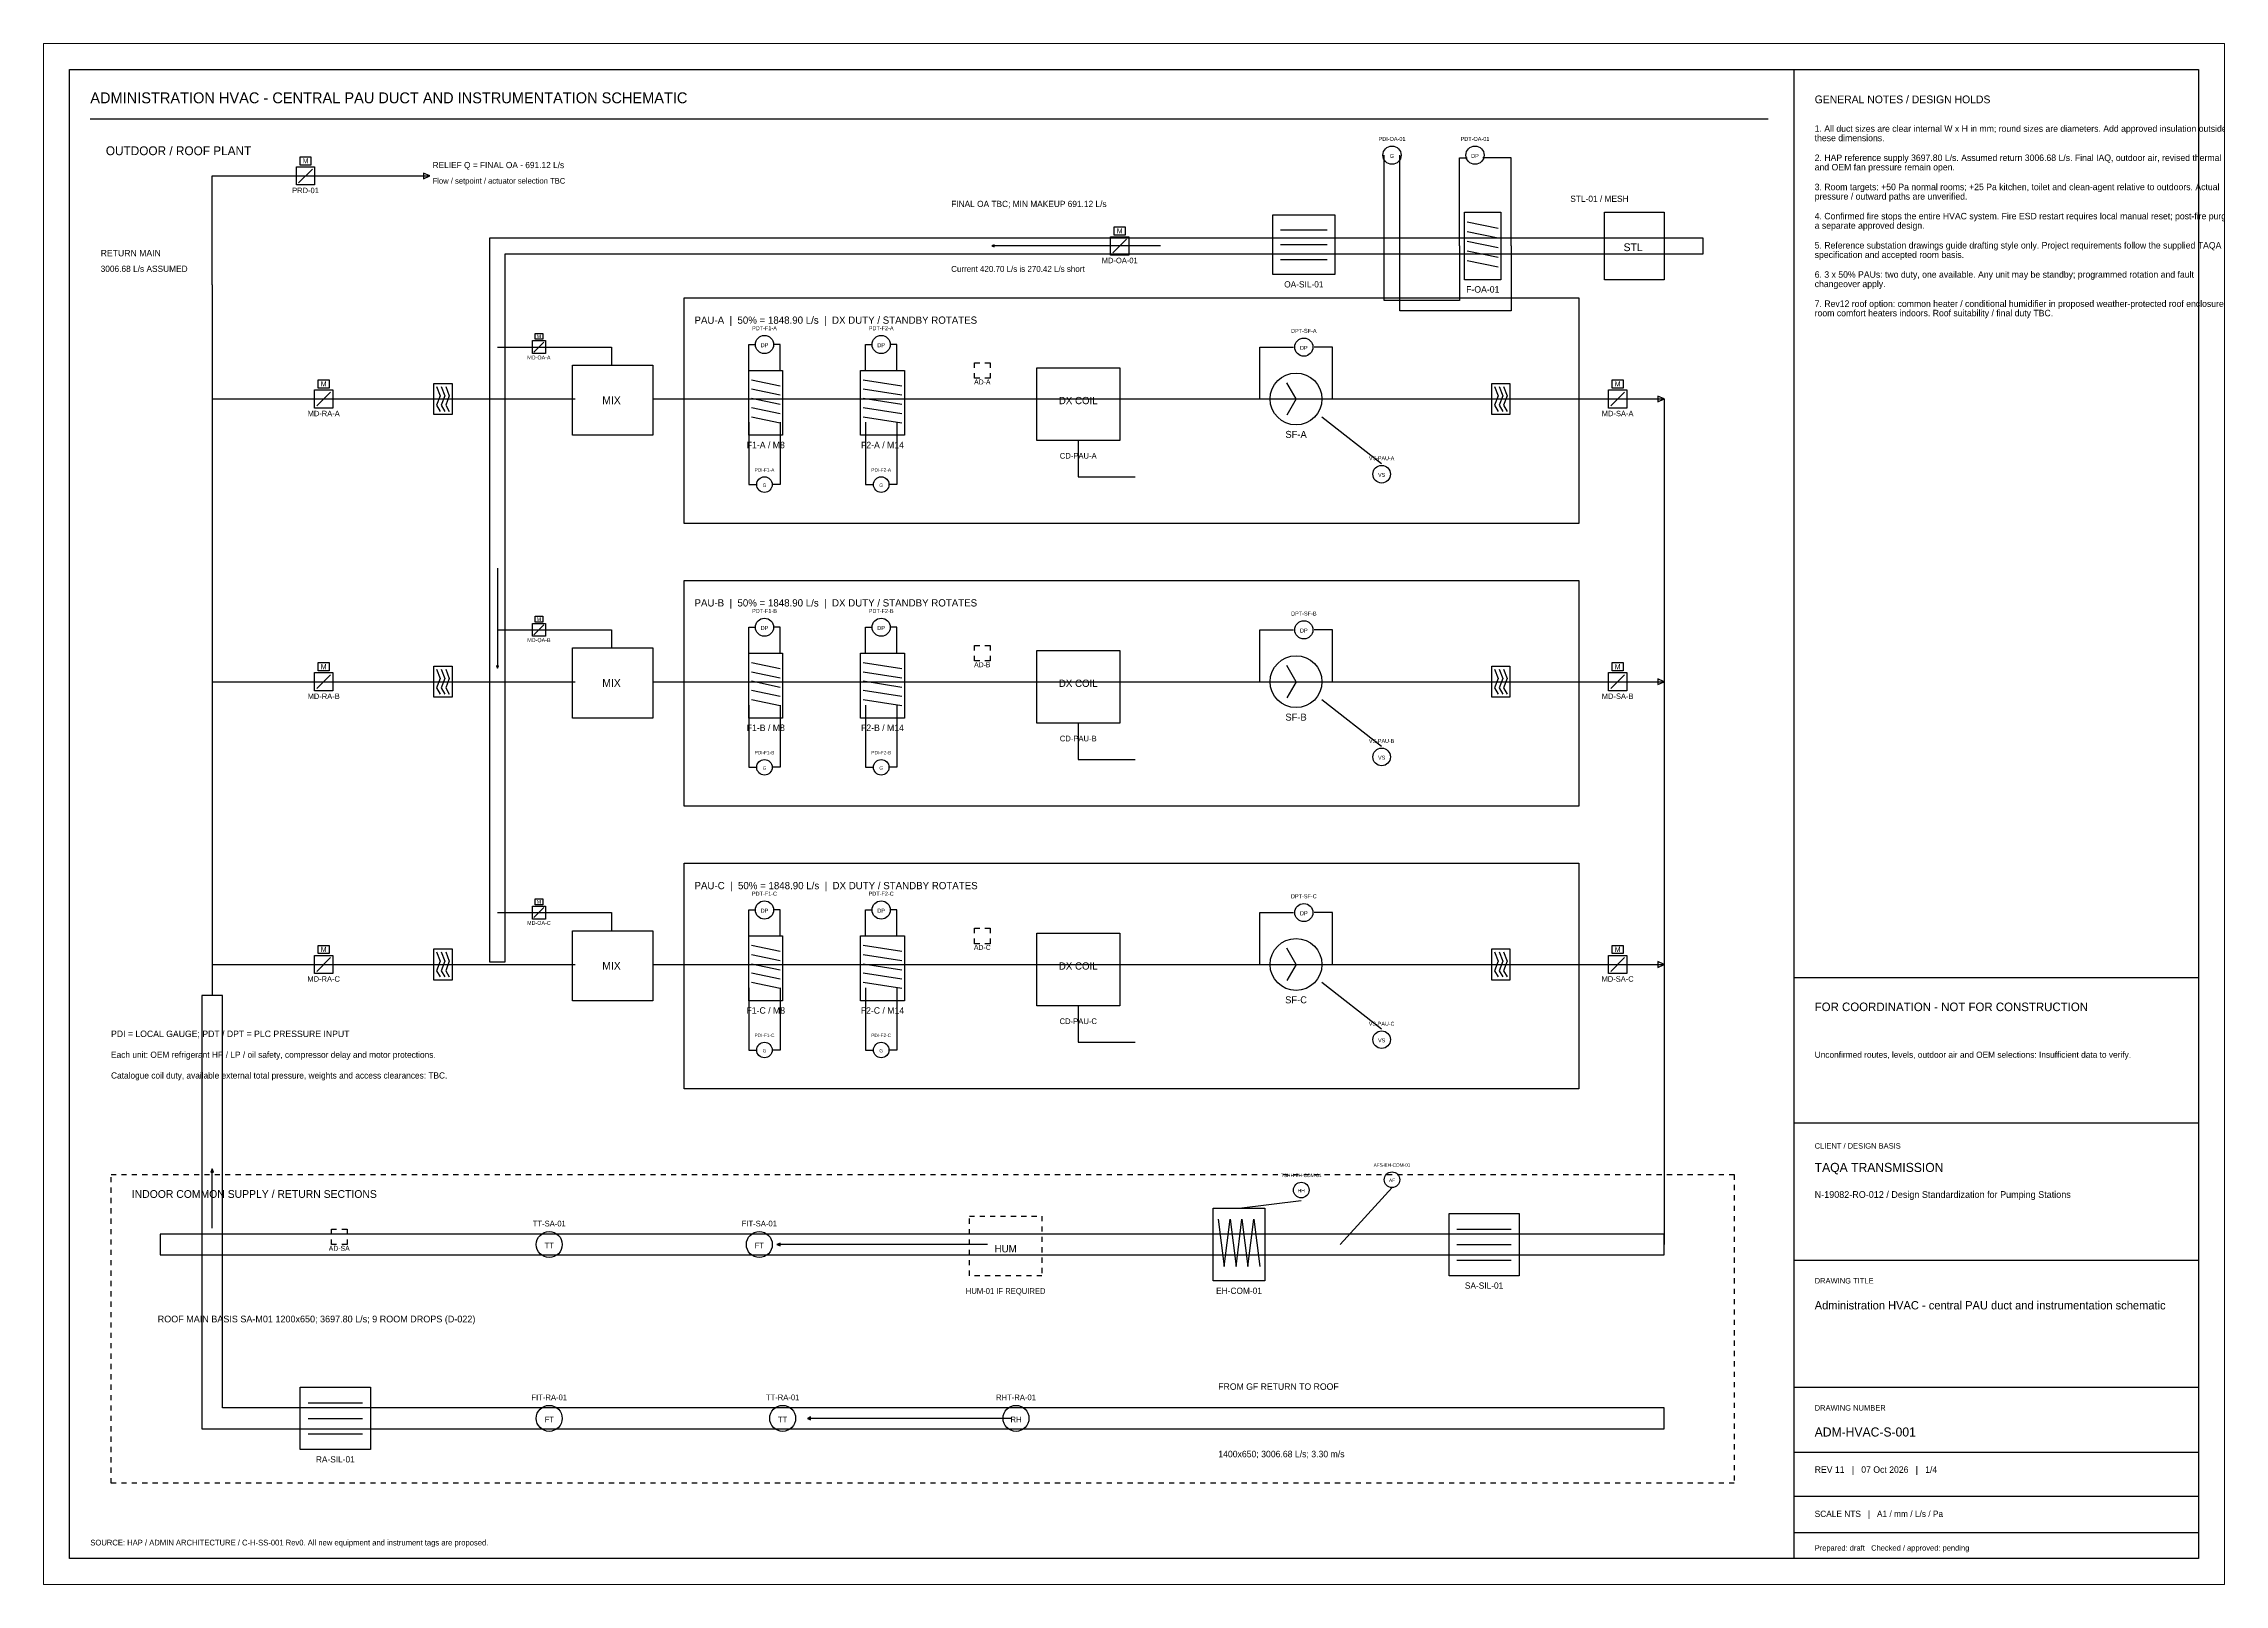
# Paper-space layout 'S01_A1' of a CAD drawing. Header units: millimetres. Extents: x 0 to 841, y 0 to 594.
# The model-space entities are those that its viewports show. They can reach past a viewport. Long polylines and large blocks are cut down to what shows.
import ezdxf
from ezdxf.enums import TextEntityAlignment as Align

# ---------------------------------------------------------------- set-up
doc = ezdxf.new("R2010")
doc.units = ezdxf.units.MM
doc.linetypes.add('DASHED', pattern=[4, 2, -2])
for name, color, linetype, lineweight, true_color in [('M-DIM', 8, 'CONTINUOUS', 25, 0x5a5d63), ('M-EA', 30, 'CONTINUOUS', 25, 0xb14b15), ('M-INK', 7, 'CONTINUOUS', 25, 0x171c25), ('M-INST', 6, 'CONTINUOUS', 25, 0x764070), ('M-OA', 4, 'CONTINUOUS', 25, 0x597d96), ('M-PENDING', 1, 'CONTINUOUS', 25, 0xa23a34), ('M-RA', 3, 'CONTINUOUS', 25, 0x1567bd), ('M-RL', 6, 'CONTINUOUS', 25, 0x765196), ('M-SA', 5, 'CONTINUOUS', 25, 0x239321)]:
    doc.layers.add(name, color=color, linetype=linetype, lineweight=lineweight, true_color=true_color)
doc.layers.add('VIEWPORT', color=8, linetype='Continuous', plot=False)

msp = doc.modelspace()

# ---------------------------------------------------------------- linework, layer by layer
at = {"layer": 'M-DIM'}
for p, q in [((399, 441), (399, 427)), ((399, 427), (421, 427)), ((399, 332), (399, 318)), ((399, 318), (421, 318)), ((399, 223), (399, 209)), ((399, 209), (421, 209))]:
    msp.add_line(p, q, dxfattribs=at)
at = {"layer": 'M-DIM', "linetype": 'DASHED'}
msp.add_lwpolyline([(26, 158), (652, 158), (652, 39), (26, 39)], close=True, dxfattribs=at)
at = {"layer": 'M-EA'}
for p, q in [((453, 140.8), (455.29, 122.6)), ((455.29, 122.6), (457.57, 140.8)), ((457.57, 140.8), (459.86, 122.6)), ((459.86, 122.6), (462.14, 140.8)), ((462.14, 140.8), (464.43, 122.6)), ((464.43, 122.6), (466.71, 140.8)), ((466.71, 140.8), (469, 122.6))]:
    msp.add_line(p, q, dxfattribs=at)
at = {"layer": 'M-INK'}
for p, q in [((675, 584), (675, 10)), ((18, 565), (665, 565)), ((273, 464.43), (284, 462.11)), ((316, 464.43), (331, 462.11)), ((273, 460.86), (284, 458.54)), ((273, 457.29), (284, 454.96)), ((316, 460.86), (331, 458.54)), ((316, 457.29), (331, 454.96)), ((273, 453.71), (284, 451.39)), ((273, 450.14), (284, 447.82)), ((316, 453.71), (331, 451.39)), ((316, 450.14), (331, 447.82)), ((273, 355.43), (284, 353.11)), ((316, 355.43), (331, 353.11)), ((273, 351.86), (284, 349.54)), ((273, 348.29), (284, 345.96)), ((316, 351.86), (331, 349.54)), ((316, 348.29), (331, 345.96)), ((273, 344.71), (284, 342.39)), ((273, 341.14), (284, 338.82)), ((316, 344.71), (331, 342.39)), ((316, 341.14), (331, 338.82)), ((273, 246.43), (284, 244.11)), ((316, 246.43), (331, 244.11)), ((273, 242.86), (284, 240.54)), ((273, 239.29), (284, 236.96)), ((273, 235.71), (284, 233.39)), ((316, 242.86), (331, 240.54)), ((316, 239.29), (331, 236.96)), ((316, 235.71), (331, 233.39)), ((273, 232.14), (284, 229.82)), ((316, 232.14), (331, 229.82)), ((675, 234), (831, 234)), ((675, 178), (831, 178)), ((675, 125), (831, 125)), ((675, 76), (831, 76)), ((675, 51), (831, 51)), ((675, 34), (831, 34)), ((675, 20), (831, 20))]:
    msp.add_line(p, q, dxfattribs=at)
for points in [[(10, 584), (831, 584), (831, 10), (10, 10)], [(247, 496), (592, 496), (592, 409), (247, 409)], [(272, 468), (285, 468), (285, 443), (272, 443)], [(315, 468), (332, 468), (332, 443), (315, 443)], [(247, 387), (592, 387), (592, 300), (247, 300)], [(272, 359), (285, 359), (285, 334), (272, 334)], [(315, 359), (332, 359), (332, 334), (315, 334)], [(247, 278), (592, 278), (592, 191), (247, 191)], [(272, 250), (285, 250), (285, 225), (272, 225)], [(315, 250), (332, 250), (332, 225), (315, 225)]]:
    msp.add_lwpolyline(points, close=True, dxfattribs=at)
at = {"layer": 'M-INK', "linetype": 'DASHED'}
for points in [[(359, 471), (365, 471), (365, 465), (359, 465)], [(359, 362), (365, 362), (365, 356), (359, 356)], [(359, 253), (365, 253), (365, 247), (359, 247)], [(111, 137), (117, 137), (117, 131), (111, 131)]]:
    msp.add_lwpolyline(points, close=True, dxfattribs=at)
at = {"layer": 'M-INST'}
for p, q in [((517, 495), (517, 551)), ((523, 491), (523, 551)), ((546, 516), (546, 550)), ((546, 550), (549, 550)), ((566, 550), (555, 550)), ((566, 516), (566, 550)), ((546, 516), (546, 495)), ((566, 516), (566, 491)), ((546, 495), (517, 495)), ((566, 491), (523, 491)), ((272, 468), (272, 478)), ((272, 478), (274.5, 478)), ((284, 478), (281.5, 478)), ((284, 468), (284, 478)), ((317, 468), (317, 478)), ((317, 478), (319.5, 478)), ((329, 478), (326.5, 478)), ((329, 468), (329, 478)), ((469, 457), (469, 477)), ((469, 477), (482, 477)), ((497, 477), (490, 477)), ((497, 457), (497, 477)), ((272, 448), (272, 424)), ((284, 448), (284, 424)), ((317, 448), (317, 424)), ((329, 448), (329, 424)), ((516, 432), (493, 450)), ((272, 424), (275, 424)), ((284, 424), (281, 424)), ((317, 424), (320, 424)), ((329, 424), (326, 424)), ((272, 359), (272, 369)), ((272, 369), (274.5, 369)), ((284, 369), (281.5, 369)), ((284, 359), (284, 369)), ((317, 359), (317, 369)), ((317, 369), (319.5, 369)), ((329, 369), (326.5, 369)), ((329, 359), (329, 369)), ((469, 348), (469, 368)), ((469, 368), (482, 368)), ((497, 368), (490, 368)), ((497, 348), (497, 368)), ((272, 339), (272, 315)), ((284, 339), (284, 315)), ((317, 339), (317, 315)), ((329, 339), (329, 315)), ((516, 323), (493, 341)), ((272, 315), (275, 315)), ((284, 315), (281, 315)), ((317, 315), (320, 315)), ((329, 315), (326, 315)), ((272, 250), (272, 260)), ((272, 260), (274.5, 260)), ((284, 260), (281.5, 260)), ((284, 250), (284, 260)), ((317, 250), (317, 260)), ((317, 260), (319.5, 260)), ((329, 260), (326.5, 260)), ((329, 250), (329, 260)), ((469, 239), (469, 259)), ((469, 259), (482, 259)), ((497, 259), (490, 259)), ((497, 239), (497, 259)), ((272, 230), (272, 206)), ((284, 230), (284, 206)), ((317, 230), (317, 206)), ((329, 230), (329, 206)), ((516, 214), (493, 232)), ((272, 206), (275, 206)), ((284, 206), (281, 206)), ((317, 206), (320, 206)), ((329, 206), (326, 206)), ((500, 131), (520, 153)), ((461, 145), (485, 148))]:
    msp.add_line(p, q, dxfattribs=at)
for centre, radius in [((520, 551), 3.5), ((552, 551), 3.5), ((278, 478), 3.5), ((323, 478), 3.5), ((486, 477), 3.5), ((516, 428), 3.4), ((278, 424), 3), ((323, 424), 3), ((278, 369), 3.5), ((323, 369), 3.5), ((486, 368), 3.5), ((516, 319), 3.4), ((278, 315), 3), ((323, 315), 3), ((278, 260), 3.5), ((323, 260), 3.5), ((486, 259), 3.5), ((516, 210), 3.4), ((278, 206), 3), ((323, 206), 3), ((485, 152), 3), ((520, 156), 3), ((195, 131), 5), ((276, 131), 5), ((195, 64), 5), ((285, 64), 5), ((375, 64), 5)]:
    msp.add_circle(centre, radius, dxfattribs=at)
at = {"layer": 'M-OA'}
for p, q in [((477, 522.25), (495, 522.25)), ((549, 525.29), (561, 522.87)), ((549, 521.57), (561, 519.16)), ((430.75, 516), (365.65, 516)), ((412.34, 513.34), (417.66, 518.66)), ((477, 516.5), (495, 516.5)), ((549, 517.86), (561, 515.44)), ((549, 514.14), (561, 511.73)), ((477, 510.75), (495, 510.75)), ((549, 510.43), (561, 508.01)), ((175, 477), (219, 477)), ((189.1, 475.1), (192.9, 478.9)), ((219, 477), (219, 470)), ((175, 391.8), (175, 353.16)), ((175, 368), (219, 368)), ((189.1, 366.1), (192.9, 369.9)), ((219, 368), (219, 361)), ((189.1, 257.1), (192.9, 260.9)), ((175, 259), (219, 259)), ((219, 259), (219, 252))]:
    msp.add_line(p, q, dxfattribs=at)
for points in [[(412.9, 523.35), (417.1, 523.35), (417.1, 520.2), (412.9, 520.2)], [(474, 528), (498, 528), (498, 505), (474, 505)], [(548, 529), (562, 529), (562, 503), (548, 503)], [(602, 529), (625, 529), (625, 503), (602, 503)], [(640, 519), (172, 519), (172, 240), (178, 240), (178, 513), (640, 513)], [(365.65, 516), (366.55, 515.6), (366.55, 516.4)], [(411.5, 519.5), (418.5, 519.5), (418.5, 512.5), (411.5, 512.5)], [(188.5, 479.5), (193.5, 479.5), (193.5, 474.5), (188.5, 474.5)], [(189.5, 482.25), (192.5, 482.25), (192.5, 480), (189.5, 480)], [(204, 470), (235, 470), (235, 443), (204, 443)], [(188.5, 370.5), (193.5, 370.5), (193.5, 365.5), (188.5, 365.5)], [(189.5, 373.25), (192.5, 373.25), (192.5, 371), (189.5, 371)], [(175, 353.16), (175.41, 354.06), (174.59, 354.06)], [(204, 361), (235, 361), (235, 334), (204, 334)], [(188.5, 261.5), (193.5, 261.5), (193.5, 256.5), (188.5, 256.5)], [(189.5, 264.25), (192.5, 264.25), (192.5, 262), (189.5, 262)], [(204, 252), (235, 252), (235, 225), (204, 225)]]:
    msp.add_lwpolyline(points, close=True, dxfattribs=at)
at = {"layer": 'M-RA'}
for p, q in [((65, 501), (65, 227)), ((65, 457), (205, 457)), ((105.34, 454.34), (110.66, 459.66)), ((151.55, 461.8), (152.95, 458.2)), ((152.95, 458.2), (151.55, 454.6)), ((151.55, 454.6), (152.95, 452.2)), ((153.3, 461.8), (154.7, 458.2)), ((154.7, 458.2), (153.3, 454.6)), ((153.3, 454.6), (154.7, 452.2)), ((155.05, 461.8), (156.45, 458.2)), ((156.45, 458.2), (155.05, 454.6)), ((155.05, 454.6), (156.45, 452.2)), ((65, 348), (205, 348)), ((105.34, 345.34), (110.66, 350.66)), ((151.55, 352.8), (152.95, 349.2)), ((152.95, 349.2), (151.55, 345.6)), ((151.55, 345.6), (152.95, 343.2)), ((153.3, 352.8), (154.7, 349.2)), ((154.7, 349.2), (153.3, 345.6)), ((153.3, 345.6), (154.7, 343.2)), ((155.05, 352.8), (156.45, 349.2)), ((156.45, 349.2), (155.05, 345.6)), ((155.05, 345.6), (156.45, 343.2)), ((65, 239), (205, 239)), ((105.34, 236.34), (110.66, 241.66)), ((151.55, 243.8), (152.95, 240.2)), ((152.95, 240.2), (151.55, 236.6)), ((151.55, 236.6), (152.95, 234.2)), ((153.3, 243.8), (154.7, 240.2)), ((154.7, 240.2), (153.3, 236.6)), ((153.3, 236.6), (154.7, 234.2)), ((155.05, 243.8), (156.45, 240.2)), ((156.45, 240.2), (155.05, 236.6)), ((155.05, 236.6), (156.45, 234.2)), ((65, 137.35), (65, 160.17)), ((102, 70), (123, 70)), ((102, 64), (123, 64)), ((373, 64), (294.6, 64)), ((102, 58), (123, 58))]:
    msp.add_line(p, q, dxfattribs=at)
for points in [[(105.9, 464.35), (110.1, 464.35), (110.1, 461.2), (105.9, 461.2)], [(150.5, 463), (157.5, 463), (157.5, 451), (150.5, 451)], [(104.5, 460.5), (111.5, 460.5), (111.5, 453.5), (104.5, 453.5)], [(105.9, 355.35), (110.1, 355.35), (110.1, 352.2), (105.9, 352.2)], [(150.5, 354), (157.5, 354), (157.5, 342), (150.5, 342)], [(104.5, 351.5), (111.5, 351.5), (111.5, 344.5), (104.5, 344.5)], [(105.9, 246.35), (110.1, 246.35), (110.1, 243.2), (105.9, 243.2)], [(150.5, 245), (157.5, 245), (157.5, 233), (150.5, 233)], [(104.5, 242.5), (111.5, 242.5), (111.5, 235.5), (104.5, 235.5)], [(625, 68), (69, 68), (69, 227), (61, 227), (61, 60), (625, 60)], [(65, 160.17), (64.46, 158.97), (65.54, 158.97)], [(99, 76), (126, 76), (126, 52), (99, 52)], [(294.6, 64), (295.8, 63.46), (295.8, 64.54)]]:
    msp.add_lwpolyline(points, close=True, dxfattribs=at)
at = {"layer": 'M-RL'}
for p, q in [((65, 501), (65, 543)), ((65, 543), (140, 543)), ((98.34, 540.34), (103.66, 545.66)), ((115, 543), (149, 543))]:
    msp.add_line(p, q, dxfattribs=at)
for points in [[(98.9, 550.35), (103.1, 550.35), (103.1, 547.2), (98.9, 547.2)], [(97.5, 546.5), (104.5, 546.5), (104.5, 539.5), (97.5, 539.5)], [(149, 543), (146.5, 544.12), (146.5, 541.88)]]:
    msp.add_lwpolyline(points, close=True, dxfattribs=at)
at = {"layer": 'M-SA'}
for p, q in [((483, 457), (479.4, 463.24)), ((235, 457), (625, 457)), ((483, 457), (479.4, 450.76)), ((483, 457), (490.2, 457)), ((559.55, 461.8), (560.95, 458.2)), ((560.95, 458.2), (559.55, 454.6)), ((559.55, 454.6), (560.95, 452.2)), ((561.3, 461.8), (562.7, 458.2)), ((562.7, 458.2), (561.3, 454.6)), ((561.3, 454.6), (562.7, 452.2)), ((563.05, 461.8), (564.45, 458.2)), ((564.45, 458.2), (563.05, 454.6)), ((563.05, 454.6), (564.45, 452.2)), ((604.34, 454.34), (609.66, 459.66)), ((625, 457), (625, 239)), ((483, 348), (479.4, 354.24)), ((235, 348), (625, 348)), ((483, 348), (479.4, 341.76)), ((483, 348), (490.2, 348)), ((559.55, 352.8), (560.95, 349.2)), ((560.95, 349.2), (559.55, 345.6)), ((559.55, 345.6), (560.95, 343.2)), ((561.3, 352.8), (562.7, 349.2)), ((562.7, 349.2), (561.3, 345.6)), ((561.3, 345.6), (562.7, 343.2)), ((563.05, 352.8), (564.45, 349.2)), ((564.45, 349.2), (563.05, 345.6)), ((563.05, 345.6), (564.45, 343.2)), ((604.34, 345.34), (609.66, 350.66)), ((483, 239), (479.4, 245.24)), ((235, 239), (625, 239)), ((483, 239), (479.4, 232.76)), ((483, 239), (490.2, 239)), ((559.55, 243.8), (560.95, 240.2)), ((560.95, 240.2), (559.55, 236.6)), ((559.55, 236.6), (560.95, 234.2)), ((561.3, 243.8), (562.7, 240.2)), ((562.7, 240.2), (561.3, 236.6)), ((561.3, 236.6), (562.7, 234.2)), ((563.05, 243.8), (564.45, 240.2)), ((564.45, 240.2), (563.05, 236.6)), ((563.05, 236.6), (564.45, 234.2)), ((604.34, 236.34), (609.66, 241.66)), ((625, 239), (625, 131)), ((545, 137), (566, 137)), ((364, 131), (282.8, 131)), ((545, 131), (566, 131)), ((545, 125), (566, 125))]:
    msp.add_line(p, q, dxfattribs=at)
for points in [[(383, 469), (415, 469), (415, 441), (383, 441)], [(558.5, 463), (565.5, 463), (565.5, 451), (558.5, 451)], [(604.9, 464.35), (609.1, 464.35), (609.1, 461.2), (604.9, 461.2)], [(603.5, 460.5), (610.5, 460.5), (610.5, 453.5), (603.5, 453.5)], [(625, 457), (622.5, 458.12), (622.5, 455.88)], [(383, 360), (415, 360), (415, 332), (383, 332)], [(558.5, 354), (565.5, 354), (565.5, 342), (558.5, 342)], [(604.9, 355.35), (609.1, 355.35), (609.1, 352.2), (604.9, 352.2)], [(603.5, 351.5), (610.5, 351.5), (610.5, 344.5), (603.5, 344.5)], [(625, 348), (622.5, 349.12), (622.5, 346.88)], [(383, 251), (415, 251), (415, 223), (383, 223)], [(558.5, 245), (565.5, 245), (565.5, 233), (558.5, 233)], [(604.9, 246.35), (609.1, 246.35), (609.1, 243.2), (604.9, 243.2)], [(603.5, 242.5), (610.5, 242.5), (610.5, 235.5), (603.5, 235.5)], [(625, 239), (622.5, 240.12), (622.5, 237.88)], [(451, 145), (471, 145), (471, 117), (451, 117)], [(542, 143), (569, 143), (569, 119), (542, 119)], [(625, 135), (45, 135), (45, 127), (625, 127)], [(282.8, 131), (284, 130.46), (284, 131.54)]]:
    msp.add_lwpolyline(points, close=True, dxfattribs=at)
at = {"layer": 'M-SA', "linetype": 'DASHED'}
msp.add_lwpolyline([(357, 142), (385, 142), (385, 119), (357, 119)], close=True, dxfattribs=at)
at = {"layer": 'M-SA'}
for centre in [(483, 457), (483, 348), (483, 239)]:
    msp.add_circle(centre, 10, dxfattribs=at)

# ---------------------------------------------------------------- texts
at = {"layer": 'M-DIM'}
for s, p in [('CD-PAU-A', (399, 434)), ('CD-PAU-B', (399, 325)), ('CD-PAU-C', (399, 216))]:
    msp.add_text(s, height=2.2, dxfattribs=at).set_placement(p, align=Align.CENTER)
for s, height, p in [('CLIENT / DESIGN BASIS', 2.1, (683, 168)), ('DRAWING TITLE', 2.1, (683, 116)), ('DRAWING NUMBER', 2.1, (683, 67)), ('SOURCE: HAP / ADMIN ARCHITECTURE / C-H-SS-001 Rev0. All new equipment and instrument tags are proposed.', 2.2, (18, 15)), ('Prepared: draft   Checked / approved: pending', 2.1, (683, 13))]:
    msp.add_text(s, height=height, dxfattribs=at).set_placement(p)
at = {"layer": 'M-EA'}
msp.add_text('EH-COM-01', height=2.4, dxfattribs=at).set_placement((461, 112), align=Align.CENTER)
at = {"layer": 'M-INK'}
for s, height, p in [('ADMINISTRATION HVAC - CENTRAL PAU DUCT AND INSTRUMENTATION SCHEMATIC', 4.2, (18, 571)), ('GENERAL NOTES / DESIGN HOLDS', 3, (683, 571)), ('these dimensions.', 2.5, (683, 556.38)), ('1. All duct sizes are clear internal W x H in mm; round sizes are diameters. Add approved insulation outside', 2.5, (683, 560)), ('OUTDOOR / ROOF PLANT', 3.4, (24, 551)), ('and OEM fan pressure remain open.', 2.5, (683, 545.12)), ('2. HAP reference supply 3697.80 L/s. Assumed return 3006.68 L/s. Final IAQ, outdoor air, revised thermal loads', 2.5, (683, 548.75)), ('3. Room targets: +50 Pa normal rooms; +25 Pa kitchen, toilet and clean-agent relative to outdoors. Actual', 2.5, (683, 537.5)), ('pressure / outward paths are unverified.', 2.5, (683, 533.88)), ('4. Confirmed fire stops the entire HVAC system. Fire ESD restart requires local manual reset; post-fire purge is', 2.5, (683, 526.25)), ('a separate approved design.', 2.5, (683, 522.62)), ('specification and accepted room basis.', 2.5, (683, 511.38)), ('5. Reference substation drawings guide drafting style only. Project requirements follow the supplied TAQA', 2.5, (683, 515)), ('6. 3 x 50% PAUs: two duty, one available. Any unit may be standby; programmed rotation and fault', 2.5, (683, 503.75)), ('changeover apply.', 2.5, (683, 500.12)), ('PAU-A  |  50% = 1848.90 L/s  |  DX DUTY / STANDBY ROTATES', 2.8, (251, 486)), ('7. Rev12 roof option: common heater / conditional humidifier in proposed weather-protected roof enclosure;', 2.5, (683, 492.5)), ('room comfort heaters indoors. Roof suitability / final duty TBC.', 2.5, (683, 488.88)), ('PAU-B  |  50% = 1848.90 L/s  |  DX DUTY / STANDBY ROTATES', 2.8, (251, 377)), ('PAU-C  |  50% = 1848.90 L/s  |  DX DUTY / STANDBY ROTATES', 2.8, (251, 268)), ('Each unit: OEM refrigerant HP / LP / oil safety, compressor delay and motor protections.', 2.4, (26, 203)), ('TAQA TRANSMISSION', 3.5, (683, 159)), ('INDOOR COMMON SUPPLY / RETURN SECTIONS', 3, (34, 149)), ('N-19082-RO-012 / Design Standardization for Pumping Stations', 2.6, (683, 149)), ('Administration HVAC - central PAU duct and instrumentation schematic', 3.2, (683, 106)), ('ADM-HVAC-S-001', 3.5, (683, 57)), ('REV 11   |   07 Oct 2026   |   1/4', 2.5, (683, 43)), ('SCALE NTS   |   A1 / mm / L/s / Pa', 2.4, (683, 26))]:
    msp.add_text(s, height=height, dxfattribs=at).set_placement(p)
for s, height, p in [('AD-A', 1.92, (362, 462.6)), ('F1-A / M8', 2.5, (278.5, 438)), ('F2-A / M14', 2.5, (323.5, 438)), ('AD-B', 1.92, (362, 353.6)), ('F1-B / M8', 2.5, (278.5, 329)), ('F2-B / M14', 2.5, (323.5, 329)), ('AD-C', 1.92, (362, 244.6)), ('F1-C / M8', 2.5, (278.5, 220)), ('F2-C / M14', 2.5, (323.5, 220)), ('AD-SA', 1.92, (114, 128.6))]:
    msp.add_text(s, height=height, dxfattribs=at).set_placement(p, align=Align.CENTER)
at = {"layer": 'M-INST'}
for s, height, p in [('PDI-OA-01', 1.54, (520, 556.5)), ('PDT-OA-01', 1.54, (552, 556.5)), ('G', 1.54, (520, 549.95)), ('DP', 1.54, (552, 549.95)), ('PDT-F1-A', 1.54, (278, 483.5)), ('PDT-F2-A', 1.54, (323, 483.5)), ('DPT-SF-A', 1.54, (486, 482.5)), ('DP', 1.54, (278, 476.95)), ('DP', 1.54, (323, 476.95)), ('DP', 1.54, (486, 475.95)), ('PDI-F1-A', 1.32, (278, 429)), ('PDI-F2-A', 1.32, (323, 429)), ('VS-PAU-A', 1.496, (516, 433.4)), ('G', 1.32, (278, 423.1)), ('G', 1.32, (323, 423.1)), ('VS', 1.496, (516, 426.98)), ('PDT-F1-B', 1.54, (278, 374.5)), ('PDT-F2-B', 1.54, (323, 374.5)), ('DPT-SF-B', 1.54, (486, 373.5)), ('DP', 1.54, (278, 367.95)), ('DP', 1.54, (323, 367.95)), ('DP', 1.54, (486, 366.95)), ('PDI-F1-B', 1.32, (278, 320)), ('PDI-F2-B', 1.32, (323, 320)), ('VS-PAU-B', 1.496, (516, 324.4)), ('G', 1.32, (278, 314.1)), ('G', 1.32, (323, 314.1)), ('VS', 1.496, (516, 317.98)), ('PDT-F1-C', 1.54, (278, 265.5)), ('PDT-F2-C', 1.54, (323, 265.5)), ('DPT-SF-C', 1.54, (486, 264.5)), ('DP', 1.54, (278, 258.95)), ('DP', 1.54, (323, 258.95)), ('DP', 1.54, (486, 257.95)), ('PDI-F1-C', 1.32, (278, 211)), ('PDI-F2-C', 1.32, (323, 211)), ('VS-PAU-C', 1.496, (516, 215.4)), ('VS', 1.496, (516, 208.98)), ('G', 1.32, (278, 205.1)), ('G', 1.32, (323, 205.1)), ('AFS-EH-COM-01', 1.32, (520, 161)), ('TSHH-EH-COM-01', 1.32, (485, 157)), ('HH', 1.32, (485, 151.1)), ('AF', 1.32, (520, 155.1)), ('TT-SA-01', 2.2, (195, 138)), ('FIT-SA-01', 2.2, (276, 138)), ('TT', 2.2, (195, 129.5)), ('FT', 2.2, (276, 129.5)), ('FIT-RA-01', 2.2, (195, 71)), ('TT-RA-01', 2.2, (285, 71)), ('RHT-RA-01', 2.2, (375, 71)), ('FT', 2.2, (195, 62.5)), ('TT', 2.2, (285, 62.5)), ('RH', 2.2, (375, 62.5))]:
    msp.add_text(s, height=height, dxfattribs=at).set_placement(p, align=Align.CENTER)
msp.add_text('PDI = LOCAL GAUGE; PDT / DPT = PLC PRESSURE INPUT', height=2.5, dxfattribs=at).set_placement((26, 211))
at = {"layer": 'M-OA'}
msp.add_text('FINAL OA TBC; MIN MAKEUP 691.12 L/s', height=2.4, dxfattribs=at).set_placement((350, 531))
for s, height, p in [('STL-01 / MESH', 2.4, (600, 533)), ('M', 1.96, (415, 520.83)), ('STL', 3, (613, 514)), ('MD-OA-01', 2.1, (415, 509.35)), ('OA-SIL-01', 2.4, (486, 500)), ('F-OA-01', 2.5, (555, 498)), ('M', 1.4, (191, 480.45)), ('MD-OA-A', 1.5, (191, 472.25)), ('MIX', 3, (219, 455)), ('M', 1.4, (191, 371.45)), ('MD-OA-B', 1.5, (191, 363.25)), ('MIX', 3, (219, 346)), ('M', 1.4, (191, 262.45)), ('MD-OA-C', 1.5, (191, 254.25)), ('MIX', 3, (219, 237))]:
    msp.add_text(s, height=height, dxfattribs=at).set_placement(p, align=Align.CENTER)
at = {"layer": 'M-PENDING'}
for s, height, p in [('Current 420.70 L/s is 270.42 L/s short', 2.3, (350, 506)), ('FOR COORDINATION - NOT FOR CONSTRUCTION', 3.3, (683, 221)), ('Unconfirmed routes, levels, outdoor air and OEM selections: Insufficient data to verify.', 2.4, (683, 203)), ('Catalogue coil duty, available external total pressure, weights and access clearances: TBC.', 2.4, (26, 195))]:
    msp.add_text(s, height=height, dxfattribs=at).set_placement(p)
at = {"layer": 'M-RA'}
for s, height, p in [('RETURN MAIN', 2.5, (22, 512)), ('3006.68 L/s ASSUMED', 2.4, (22, 506)), ('FROM GF RETURN TO ROOF', 2.5, (453, 75)), ('1400x650; 3006.68 L/s; 3.30 m/s', 2.5, (453, 49))]:
    msp.add_text(s, height=height, dxfattribs=at).set_placement(p)
for s, height, p in [('M', 1.96, (108, 461.83)), ('MD-RA-A', 2.1, (108, 450.35)), ('M', 1.96, (108, 352.83)), ('MD-RA-B', 2.1, (108, 341.35)), ('M', 1.96, (108, 243.83)), ('MD-RA-C', 2.1, (108, 232.35)), ('RA-SIL-01', 2.4, (112.5, 47))]:
    msp.add_text(s, height=height, dxfattribs=at).set_placement(p, align=Align.CENTER)
at = {"layer": 'M-RL'}
for s, height, p in [('M', 1.96, (101, 547.83)), ('PRD-01', 2.1, (101, 536.35))]:
    msp.add_text(s, height=height, dxfattribs=at).set_placement(p, align=Align.CENTER)
for s, height, p in [('RELIEF Q = FINAL OA - 691.12 L/s', 2.4, (150, 546)), ('Flow / setpoint / actuator selection TBC', 2.2, (150, 540))]:
    msp.add_text(s, height=height, dxfattribs=at).set_placement(p)
at = {"layer": 'M-SA'}
for s, height, p in [('M', 1.96, (607, 461.83)), ('DX COIL', 2.8, (399, 455)), ('MD-SA-A', 2.1, (607, 450.35)), ('SF-A', 2.7, (483, 442)), ('M', 1.96, (607, 352.83)), ('DX COIL', 2.8, (399, 346)), ('MD-SA-B', 2.1, (607, 341.35)), ('SF-B', 2.7, (483, 333)), ('M', 1.96, (607, 243.83)), ('DX COIL', 2.8, (399, 237)), ('MD-SA-C', 2.1, (607, 232.35)), ('SF-C', 2.7, (483, 224)), ('HUM', 2.8, (371, 128)), ('HUM-01 IF REQUIRED', 2.2, (371, 112)), ('SA-SIL-01', 2.4, (555.5, 114))]:
    msp.add_text(s, height=height, dxfattribs=at).set_placement(p, align=Align.CENTER)
msp.add_text('ROOF MAIN BASIS SA-M01 1200x650; 3697.80 L/s; 9 ROOM DROPS (D-022)', height=2.6, dxfattribs=at).set_placement((44, 101))

psp = doc.layouts.new('S01_A1')

# ---------------------------------------------------------------- viewports
at = {"layer": 'VIEWPORT'}
psp.add_viewport(center=(420.5, 297), size=(841, 594), view_center_point=(420.5, 297), view_height=594, dxfattribs=at)

doc.saveas('drawing.dxf')
